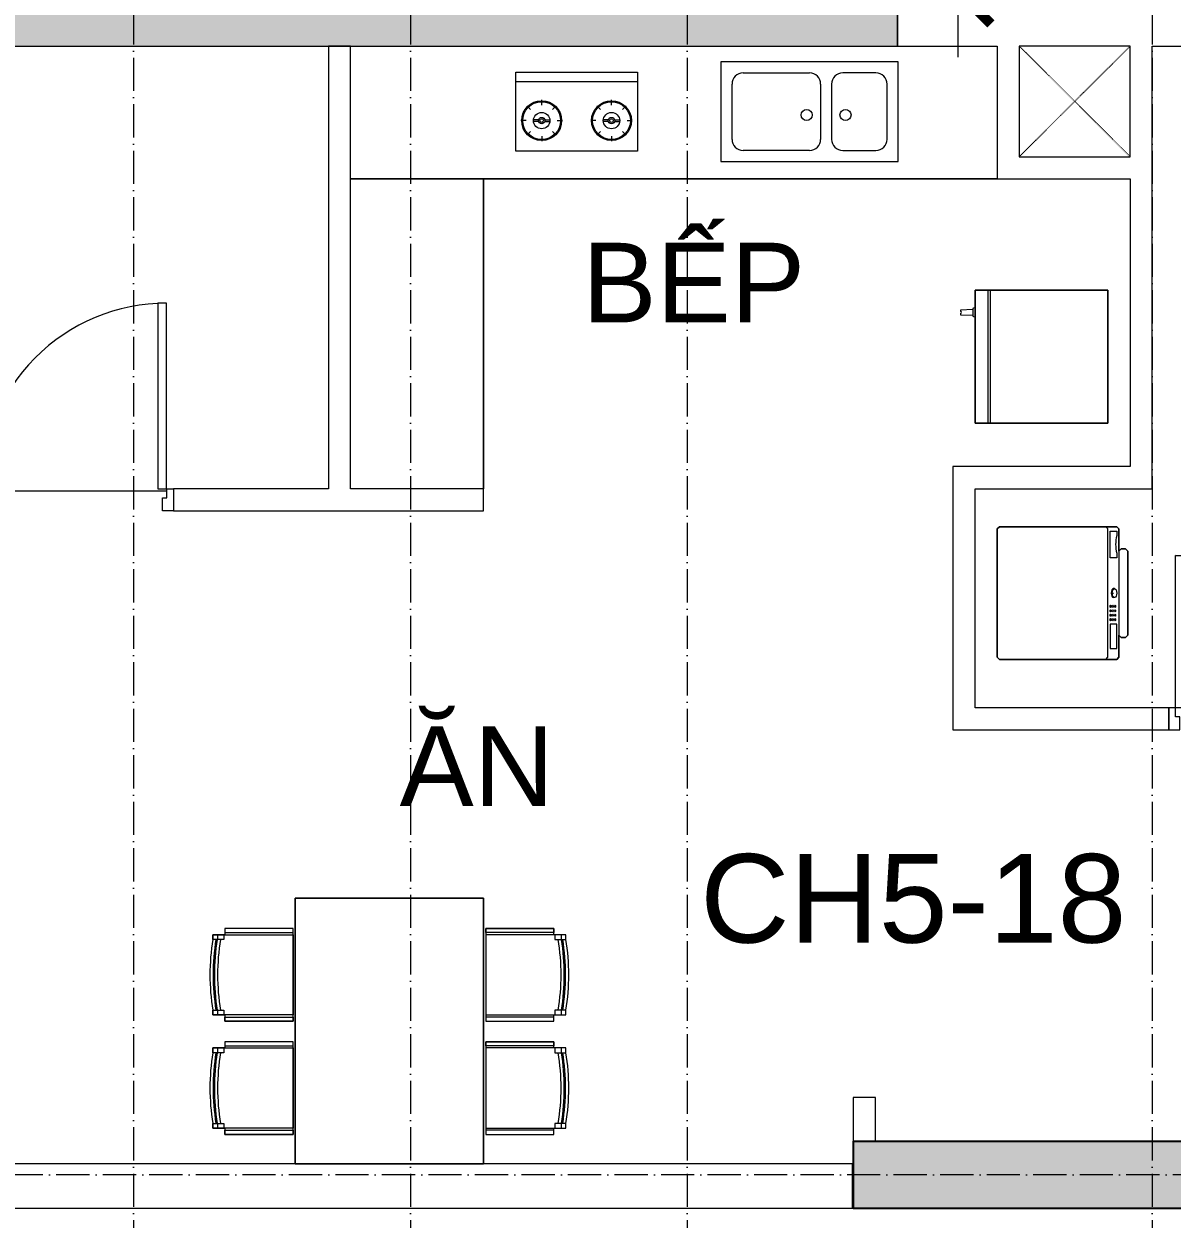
# Model space of a CAD drawing. Header units: millimetres. Extents: x -20144 to 122974, y -38328 to 48263.
# Drawn here: x 22955 to 28141, y 11250 to 16650 of the extents above; entities that cross this region are included whole.
import ezdxf

# ---------------------------------------------------------------- set-up
doc = ezdxf.new("R2010")
doc.units = ezdxf.units.MM
doc.linetypes.add('Dash', pattern=[6.35, 3.175, -3.175])
doc.linetypes.add('Grid Line', pattern=[4.2, 3, -0.6, 0, -0.6])
for name, color, linetype, lineweight in [('A-DETL-GENF', 31, 'Continuous', 5), ('A-DETL-GENF-HDLN', 161, 'Dash', 5), ('CHU', 181, 'Continuous', 5), ('CUA', 31, 'Continuous', 9), ('DIM', 1, 'Continuous', 5), ('NET CAT', 3, 'Continuous', 5), ('NET-CAT', 3, 'Continuous', 15), ('NET-THAY', 2, 'Continuous', 9), ('THIET BI', 44, 'Continuous', 5), ('TRUC', 225, 'Continuous', 5), ('X-COT HAM$0$LC.HA', 8, 'Continuous', 9)]:
    doc.layers.add(name, color=color, linetype=linetype, lineweight=lineweight)
doc.styles.add('Arial_4', font='arial_0.ttf', dxfattribs={"height": 360})
doc.styles.add('Arial_5', font='arial_0.ttf', dxfattribs={"height": 400})
doc.styles.add('TA1', font='arial_0.ttf')
doc.dimstyles.new('D_200_KTx2', dxfattribs={"dimtxt": 400, "dimasz": 300, "dimexe": 300, "dimexo": 300, "dimgap": 160, "dimtad": 1, "dimdec": 0, "dimzin": 9, "dimtxsty": 'TA1', "dimblk": 'ARCHTICK', "dimcen": 1, "dimdle": 300, "dimclrd": 256, "dimclre": 256, "dimclrt": 7, "dimadec": 0, "dimazin": 0, "dimtfac": 1, "dimtdec": 0, "dimtix": 1, "dimtmove": 1, "dimatfit": 3, "dimldrblk": 'ARCHTICK', "dimfxl": 0, "dimtolj": 1, "dimtzin": 0, "dimlwd": -1, "dimlwe": -1, "dimarcsym": 0})

# ---------------------------------------------------------------- blocks, each defined once
blk = doc.blocks.new('VACH THANG MAY - VACH THANG MAY-1083953-MẶT BẰNG TẦNG 5 ĐẾN TẦNG 22')
at = {"layer": 'NET CAT', "lineweight": 9}
for p, q in [((26900.5, 16549.9), (26900.5, 16799.9)), ((22750.5, 16549.9), (26900.5, 16549.9))]:
    blk.add_line(p, q, dxfattribs=at)
blk = doc.blocks.new('ALC1807-ASCENT PLAZA-KET CAU_rvt-1-MẶT BẰNG TẦNG 5 ĐẾN TẦNG 22')
at = {"layer": 'X-COT HAM$0$LC.HA'}
h = blk.add_hatch(color=256, dxfattribs=at)
h.dxf.hatch_style = 1
h.paths.add_polyline_path([(28700.5, 11299.9), (28700.5, 11599.9), (26700.5, 11599.9), (26700.5, 11299.9)])
at = {"ltscale": 1000}
blk.add_lwpolyline([(28700.5, 11299.9), (28700.5, 11599.9), (26700.5, 11599.9), (26700.5, 11299.9)], close=True, dxfattribs=at)
at = {"color": 250, "lineweight": 15}
blk.add_blockref('VACH THANG MAY - VACH THANG MAY-1083953-MẶT BẰNG TẦNG 5 ĐẾN TẦNG 22', (0, 0), dxfattribs=at)
blk = doc.blocks.new('CUA PHONG NGU - Type 1-1365695-MẶT BẰNG TẦNG 5 ĐẾN TẦNG 22')
at = {"layer": 'CUA', "lineweight": 5}
for p, q in [((-348.5, -52.3), (-348.5, 47.7)), ((-348.5, 47.7), (-298.5, 47.7)), ((-298.5, 47.7), (-298.5, -11.3)), ((501.5, 47.7), (551.5, 47.7)), ((501.5, -11.3), (501.5, 47.7)), ((551.5, 47.7), (551.5, -52.3)), ((-318.5, -52.3), (-348.5, -52.3)), ((-318.5, -11.3), (-318.5, -52.3)), ((-298.5, -11.3), (-318.5, -11.3)), ((521.5, -11.3), (501.5, -11.3)), ((521.5, -52.3), (521.5, -11.3)), ((551.5, -52.3), (521.5, -52.3))]:
    blk.add_line(p, q, dxfattribs=at)
at = {"layer": 'CUA'}
for p, q in [((-277.5, -52.3), (-317.5, -52.3)), ((-317.5, -52.3), (-317.5, -890.3)), ((-277.5, -890.3), (-277.5, -52.3)), ((-317.5, -890.3), (-277.5, -890.3))]:
    blk.add_line(p, q, dxfattribs=at)
at = {"layer": 'CUA', "lineweight": 5}
blk.add_arc((-317.5, -52.3), 838, 270, 0.5, dxfattribs=at)
blk = doc.blocks.new('CUA WC - Type 1-1365096-MẶT BẰNG TẦNG 5 ĐẾN TẦNG 22')
at = {"layer": 'CUA'}
for p, q in [((-242.5, 740.3), (-202.5, 740.3)), ((-242.5, 52.3), (-242.5, 740.3)), ((-202.5, 740.3), (-202.5, 52.3)), ((-202.5, 52.3), (-242.5, 52.3))]:
    blk.add_line(p, q, dxfattribs=at)
at = {"layer": 'CUA', "lineweight": 5}
for p, q in [((-243.5, 52.3), (-273.5, 52.3)), ((-273.5, 52.3), (-273.5, -47.7)), ((-243.5, 11.3), (-243.5, 52.3)), ((-223.5, 11.3), (-243.5, 11.3)), ((-223.5, -47.7), (-223.5, 11.3)), ((446.5, 11.3), (426.5, 11.3)), ((426.5, 11.3), (426.5, -47.7)), ((476.5, 52.3), (446.5, 52.3)), ((446.5, 52.3), (446.5, 11.3)), ((476.5, -47.7), (476.5, 52.3)), ((-273.5, -47.7), (-223.5, -47.7)), ((426.5, -47.7), (476.5, -47.7))]:
    blk.add_line(p, q, dxfattribs=at)
blk.add_arc((-242.5, 52.3), 688, 359.5, 90, dxfattribs=at)
blk = doc.blocks.new('X-MAY GIAT - X-MAY GIAT-1305597-MẶT BẰNG TẦNG 5 ĐẾN TẦNG 22')
at = {"layer": 'THIET BI'}
for p, q in [((-290, 0), (-300, -10)), ((-300, -10), (-290, 0)), ((290, 0), (-290, 0)), ((-290, 0), (290, 0)), ((300, -10), (290, 0)), ((290, 0), (300, -10)), ((-300, -10), (-300, -540)), ((-300, -540), (-300, -10)), ((300, -540), (300, -10)), ((300, -10), (300, -540)), ((-300, -490), (-290, -500)), ((-290, -500), (290, -500)), ((-250, -510), (-250, -540)), ((-140, -510), (-250, -510)), ((-140, -540), (-140, -510)), ((-20, -530), (-20, -525)), ((0, -520), (0, -525)), ((20, -530), (20, -525)), ((160, -510), (280, -510)), ((160, -540), (160, -510)), ((280, -510), (280, -540)), ((290, -500), (300, -490)), ((-300, -540), (-290, -550)), ((-290, -550), (-300, -540)), ((-290, -550), (-190, -550)), ((-190, -550), (-290, -550)), ((-250, -540), (-140, -540)), ((-190, -550), (-200, -560)), ((-200, -560), (-190, -550)), ((-200, -560), (-200, -580)), ((-200, -580), (-200, -560)), ((-200, -580), (-190, -590)), ((-190, -590), (-200, -580)), ((190, -550), (-190, -550)), ((-190, -590), (190, -590)), ((190, -590), (-190, -590)), ((180, -540), (160, -540)), ((200, -560), (190, -550)), ((190, -550), (290, -550)), ((190, -550), (200, -560)), ((290, -550), (190, -550)), ((190, -590), (200, -580)), ((200, -580), (190, -590)), ((200, -580), (200, -560)), ((200, -560), (200, -580)), ((280, -540), (260, -540)), ((290, -550), (300, -540)), ((300, -540), (290, -550))]:
    blk.add_line(p, q, dxfattribs=at)
blk.add_arc((220, -697.5), 162.5, 75.75, 104.25, dxfattribs=at)
for centre, major_axis in [((-120, -512.5), (5, 0)), ((-120, -522.5), (5, 0)), ((-120, -532.5), (5, 0)), ((-100, -512.5), (5, 0)), ((-100, -522.5), (5, 0)), ((-100, -532.5), (5, 0)), ((-80, -512.5), (5, 0)), ((-80, -522.5), (5, 0)), ((-80, -532.5), (5, 0)), ((-60, -512.5), (-5, 0)), ((-60, -522.5), (-5, 0)), ((-60, -532.5), (-5, 0)), ((0, -530), (-20, 0))]:
    blk.add_ellipse(centre, major_axis=major_axis, ratio=0.5, dxfattribs=at)
blk.add_ellipse((0, -525), major_axis=(-20, 0), ratio=0.5, start_param=3.141593, end_param=6.283185, dxfattribs=at)
blk = doc.blocks.new('X-BAN AN 4 GHE - X-BAN AN 4 GHE-1305595-MẶT BẰNG TẦNG 5 ĐẾN TẦNG 22')
at = {"layer": 'THIET BI'}
for p, q in [((187, 372.7), (165.2, 372.7)), ((165.2, 372.7), (165.2, 318.5)), ((165.2, 372.7), (165.2, 10)), ((187, 372.7), (165.2, 372.7)), ((165.2, 350.9), (187, 350.9)), ((187, 337.9), (187, 372.7)), ((187, 321.9), (187, 337.9)), ((527.9, 372.7), (506.1, 372.7)), ((506.1, 372.7), (506.1, 337.9)), ((527.9, 372.7), (506.1, 372.7)), ((506.1, 350.9), (527.9, 350.9)), ((506.1, 337.9), (506.1, 321.9)), ((527.9, 318.5), (527.9, 372.7)), ((527.9, 10), (527.9, 372.7)), ((698.6, 372.7), (676.8, 372.7)), ((676.8, 372.7), (676.8, 318.5)), ((676.8, 372.7), (676.8, 10)), ((698.6, 372.7), (676.8, 372.7)), ((676.8, 350.9), (698.6, 350.9)), ((698.6, 337.9), (698.6, 372.7)), ((698.6, 321.9), (698.6, 337.9)), ((1039.5, 372.7), (1017.7, 372.7)), ((1017.7, 372.7), (1017.7, 337.9)), ((1039.5, 372.7), (1017.7, 372.7)), ((1017.7, 350.9), (1039.5, 350.9)), ((1017.7, 337.9), (1017.7, 321.9)), ((1039.5, 318.5), (1039.5, 372.7)), ((1039.5, 10), (1039.5, 372.7)), ((165.2, 318.5), (136.9, 318.5)), ((136.9, 318.5), (136.9, 10)), ((136.9, 318.5), (155.8, 318.5)), ((136.9, 10), (136.9, 318.5)), ((155.8, 318.5), (155.8, 10)), ((165.2, 321.9), (187, 321.9)), ((506.1, 321.9), (527.9, 321.9)), ((556.2, 318.5), (527.9, 318.5)), ((537.3, 318.5), (537.3, 10)), ((556.2, 318.5), (537.3, 318.5)), ((556.2, 10), (556.2, 318.5)), ((556.2, 10), (556.2, 318.5)), ((648.5, 318.5), (648.5, 10)), ((676.8, 318.5), (648.5, 318.5)), ((648.5, 318.5), (667.4, 318.5)), ((648.5, 10), (648.5, 318.5)), ((667.4, 318.5), (667.4, 10)), ((676.8, 321.9), (698.6, 321.9)), ((1017.7, 321.9), (1039.5, 321.9)), ((1067.8, 318.5), (1039.5, 318.5)), ((1048.9, 318.5), (1048.9, 10)), ((1067.8, 318.5), (1048.9, 318.5)), ((1067.8, 10), (1067.8, 318.5)), ((1067.8, 10), (1067.8, 318.5)), ((1200, 0), (0, 0)), ((0, 0), (0, -850)), ((0, -850), (0, 0)), ((0, 0), (1200, 0)), ((136.9, 10), (556.2, 10)), ((155.8, 10), (136.9, 10)), ((165.2, 10), (527.9, 10)), ((537.3, 10), (556.2, 10)), ((648.5, 10), (1067.8, 10)), ((667.4, 10), (648.5, 10)), ((676.8, 10), (1039.5, 10)), ((1048.9, 10), (1067.8, 10)), ((1200, -850), (1200, 0)), ((1200, 0), (1200, -850)), ((0, -850), (1200, -850)), ((1200, -850), (0, -850)), ((556.2, -860), (136.9, -860)), ((136.9, -860), (136.9, -1168.5)), ((155.8, -860), (136.9, -860)), ((136.9, -860), (136.9, -1168.5)), ((155.8, -1168.5), (155.8, -860)), ((165.2, -860), (527.9, -860)), ((165.2, -1222.7), (165.2, -860)), ((527.9, -860), (527.9, -1222.7)), ((537.3, -860), (556.2, -860)), ((537.3, -1168.5), (537.3, -860)), ((556.2, -1168.5), (556.2, -860)), ((556.2, -860), (556.2, -1168.5)), ((1067.8, -860), (648.5, -860)), ((648.5, -860), (648.5, -1168.5)), ((667.4, -860), (648.5, -860)), ((648.5, -860), (648.5, -1168.5)), ((667.4, -1168.5), (667.4, -860)), ((676.8, -860), (1039.5, -860)), ((676.8, -1222.7), (676.8, -860)), ((1039.5, -860), (1039.5, -1222.7)), ((1048.9, -860), (1067.8, -860)), ((1048.9, -1168.5), (1048.9, -860)), ((1067.8, -1168.5), (1067.8, -860)), ((1067.8, -860), (1067.8, -1168.5)), ((136.9, -1168.5), (165.2, -1168.5)), ((136.9, -1168.5), (155.8, -1168.5)), ((165.2, -1168.5), (165.2, -1222.7)), ((165.2, -1171.9), (187, -1171.9)), ((187, -1171.9), (187, -1187.9)), ((187, -1187.9), (187, -1222.7)), ((506.1, -1171.9), (527.9, -1171.9)), ((506.1, -1187.9), (506.1, -1171.9)), ((506.1, -1222.7), (506.1, -1187.9)), ((527.9, -1222.7), (527.9, -1168.5)), ((527.9, -1168.5), (556.2, -1168.5)), ((556.2, -1168.5), (537.3, -1168.5)), ((648.5, -1168.5), (676.8, -1168.5)), ((648.5, -1168.5), (667.4, -1168.5)), ((676.8, -1168.5), (676.8, -1222.7)), ((676.8, -1171.9), (698.6, -1171.9)), ((698.6, -1171.9), (698.6, -1187.9)), ((698.6, -1187.9), (698.6, -1222.7)), ((1017.7, -1171.9), (1039.5, -1171.9)), ((1017.7, -1187.9), (1017.7, -1171.9)), ((1017.7, -1222.7), (1017.7, -1187.9)), ((1039.5, -1222.7), (1039.5, -1168.5)), ((1039.5, -1168.5), (1067.8, -1168.5)), ((1067.8, -1168.5), (1048.9, -1168.5)), ((165.2, -1200.9), (187, -1200.9)), ((165.2, -1222.7), (187, -1222.7)), ((187, -1222.7), (165.2, -1222.7)), ((506.1, -1200.9), (527.9, -1200.9)), ((506.1, -1222.7), (527.9, -1222.7)), ((527.9, -1222.7), (506.1, -1222.7)), ((676.8, -1200.9), (698.6, -1200.9)), ((676.8, -1222.7), (698.6, -1222.7)), ((698.6, -1222.7), (676.8, -1222.7)), ((1017.7, -1200.9), (1039.5, -1200.9)), ((1017.7, -1222.7), (1039.5, -1222.7)), ((1039.5, -1222.7), (1017.7, -1222.7))]:
    blk.add_line(p, q, dxfattribs=at)
for centre, radius, start, end in [((346.5, -628.1), 1013.4, 80.9407, 99.0593), ((346.5, -628.1), 1013.4, 80.9407, 99.0593), ((858.1, -628.1), 1013.4, 80.9407, 99.0593), ((858.1, -628.1), 1013.4, 80.9407, 99.0593), ((346.5, -628.1), 998.9, 80.808, 99.192), ((346.5, -648.2), 1013.4, 80.9407, 99.0593), ((346.5, -648.2), 998.9, 80.808, 99.192), ((858.1, -628.1), 998.9, 80.808, 99.192), ((858.1, -648.2), 1013.4, 80.9407, 99.0593), ((858.1, -648.2), 998.9, 80.808, 99.192), ((346.5, -201.8), 998.9, 260.808, 279.192), ((858.1, -201.8), 998.9, 260.808, 279.192), ((346.5, -201.8), 1013.4, 260.9407, 279.0593), ((346.5, -221.9), 998.9, 260.808, 279.192), ((346.5, -221.9), 1013.4, 260.9407, 279.0593), ((346.5, -221.9), 1013.4, 260.9407, 279.0593), ((858.1, -201.8), 1013.4, 260.9407, 279.0593), ((858.1, -221.9), 998.9, 260.808, 279.192), ((858.1, -221.9), 1013.4, 260.9407, 279.0593), ((858.1, -221.9), 1013.4, 260.9407, 279.0593)]:
    blk.add_arc(centre, radius, start, end, dxfattribs=at)
blk = doc.blocks.new('X-TU LANH - X-TU LANH-1305599-MẶT BẰNG TẦNG 5 ĐẾN TẦNG 22')
at = {"layer": 'THIET BI'}
for p, q in [((300, 0), (-300, 0)), ((-300, 0), (-300, -600)), ((-300, -600), (-300, 0)), ((-300, 0), (300, 0)), ((300, -600), (300, 0)), ((300, 0), (300, -600)), ((300, -530), (-300, -530)), ((300, -540), (-300, -540)), ((-300, -600), (300, -600)), ((300, -600), (-300, -600)), ((-222.5, -600), (-217.5, -610)), ((-217.5, -610), (-182.5, -610)), ((-212.5, -610), (-210.5, -665)), ((-189.5, -665), (-187.5, -610)), ((-182.5, -610), (-177.5, -600)), ((-210.5, -665), (-205.2, -665)), ((-194.8, -665), (-189.5, -665))]:
    blk.add_line(p, q, dxfattribs=at)
blk.add_arc((-200, -667.2), 5.66, 22.4018, 157.5982, dxfattribs=at)
blk = doc.blocks.new('X-BEP - X-BEP-1384093-MẶT BẰNG TẦNG 5 ĐẾN TẦNG 22')
at = {"layer": 'THIET BI'}
for p, q in [((1672.6, -71.5), (1672.6, -521.5)), ((2472.6, -71.5), (1672.6, -71.5)), ((2472.6, -521.5), (2472.6, -71.5)), ((746.1, -117.4), (1295.1, -117.4)), ((746.1, -475.7), (746.1, -117.4)), ((1295.1, -117.4), (1295.1, -475.7)), ((1772.6, -121.5), (2072.6, -121.5)), ((2372.6, -121.5), (2222.6, -121.5)), ((1295.1, -162.4), (746.1, -162.4)), ((1722.6, -421.5), (1722.6, -171.5)), ((2122.6, -171.5), (2122.6, -421.5)), ((2172.6, -171.5), (2172.6, -421.5)), ((2422.6, -421.5), (2422.6, -171.5)), ((862.9, -266.8), (862.9, -243.3)), ((1178.3, -266.8), (1178.3, -243.3)), ((813.2, -287.3), (796.7, -270.7)), ((912.5, -287.3), (929, -270.7)), ((1128.7, -287.3), (1112.1, -270.7)), ((1227.9, -287.3), (1244.5, -270.7)), ((792.7, -336.9), (769.3, -336.9)), ((848.7, -332.9), (826.2, -332.9)), ((848.7, -341), (826.2, -341)), ((877, -332.9), (899.5, -332.9)), ((877, -341), (899.5, -341)), ((933, -336.9), (956.5, -336.9)), ((1108.1, -336.9), (1084.7, -336.9)), ((1164.2, -332.9), (1141.7, -332.9)), ((1164.2, -341), (1141.7, -341)), ((1192.4, -332.9), (1215, -332.9)), ((1192.4, -341), (1215, -341)), ((1248.5, -336.9), (1271.9, -336.9)), ((813.2, -386.6), (796.7, -403.1)), ((862.9, -407.1), (862.9, -430.5)), ((912.5, -386.6), (929, -403.1)), ((1128.7, -386.6), (1112.1, -403.1)), ((1178.3, -407.1), (1178.3, -430.5)), ((1227.9, -386.6), (1244.5, -403.1)), ((1295.1, -475.7), (746.1, -475.7)), ((2072.6, -471.5), (1772.6, -471.5)), ((2222.6, -471.5), (2372.6, -471.5)), ((1672.6, -521.5), (2472.6, -521.5)), ((0.1, -600), (2920.1, -600)), ((2920.1, -600), (0.1, -600))]:
    blk.add_line(p, q, dxfattribs=at)
for centre, radius in [((862.9, -336.9), 90), ((862.9, -336.9), 85.5), ((1178.3, -336.9), 90), ((1178.3, -336.9), 85.5), ((862.9, -336.9), 36.9), ((862.9, -336.9), 14.7), ((1178.3, -336.9), 36.9), ((1178.3, -336.9), 14.7), ((2060.1, -311.5), 25), ((2235.1, -311.5), 25), ((862.9, -336.9), 8.24), ((1178.3, -336.9), 8.24)]:
    blk.add_circle(centre, radius, dxfattribs=at)
for centre, start, end in [((1772.6, -171.5), 90, 180), ((2072.6, -171.5), 360, 90), ((2222.6, -171.5), 90, 180), ((2372.6, -171.5), 0, 90), ((1772.6, -421.5), 180, 270), ((2072.6, -421.5), 270, 0), ((2222.6, -421.5), 180, 270), ((2372.6, -421.5), 270, 0)]:
    blk.add_arc(centre, 50, start, end, dxfattribs=at)
blk = doc.blocks.new('X-BEP - X-BEP-1384094-MẶT BẰNG TẦNG 5 ĐẾN TẦNG 22')
at = {"layer": 'THIET BI'}
for p, q in [((1400, -600), (1400, -0.1)), ((1400, -0.1), (1400, -600)), ((0, -600), (1400, -600)), ((1400, -600), (0, -600))]:
    blk.add_line(p, q, dxfattribs=at)
blk = doc.blocks.new('Family2 - Family1-1891632-MẶT BẰNG TẦNG 5 ĐẾN TẦNG 22')
at = {"layer": 'A-DETL-GENF'}
for p, q in [((500, 500), (0, 500)), ((0, 500), (0, 0)), ((500, 0), (500, 500)), ((0, 0), (500, 0))]:
    blk.add_line(p, q, dxfattribs=at)
at = {"layer": 'A-DETL-GENF-HDLN'}
for p, q in [((0, 500), (500, 0.8)), ((0, 0), (500, 499.2))]:
    blk.add_line(p, q, dxfattribs=at)
blk = doc.blocks.new('A$C52CD303B')
at = {"layer": 'NET-CAT'}
h = blk.add_hatch(color=256, dxfattribs=at)
h.dxf.hatch_style = 1
h.paths.add_polyline_path([(5450, 10650), (5200, 10650), (5200, 9650), (5450, 9650)], flags=17)
h.paths.add_polyline_path([(5450, 12850), (5200, 12850), (5200, 11850), (5450, 11850)], flags=17)
h.paths.add_polyline_path([(5450, 8450), (5200, 8450), (5200, 7450), (5450, 7450)], flags=17)
h.paths.add_polyline_path([(5450, 6250), (5200, 6250), (5200, 5800), (3000, 5800), (3000, 14500), (5200, 14500), (5200, 14050), (5450, 14050), (5450, 14750), (2750, 14750), (2750, 7850), (2350, 7850), (2350, 7600), (2750, 7600), (2750, 5800), (950, 5800), (950, 7600), (1350, 7600), (1350, 7850), (700, 7850), (700, 5800), (0, 5800), (0, 0), (4150, 0), (4150, 250), (250, 250), (250, 2750), (5450, 2750), (5450, 3000), (3300, 3000), (3300, 3875), (3050, 3875), (3050, 3000), (250, 3000), (250, 5550), (3050, 5550), (3050, 5075), (3300, 5075), (3300, 5550), (5450, 5550)])
blk.add_lwpolyline([(0, 5800), (0, 0), (4150, 0), (4150, 250), (250, 250), (250, 2750), (5450, 2750), (5450, 3000), (3300, 3000), (3300, 3875), (3050, 3875), (3050, 3000), (250, 3000), (250, 5550), (3050, 5550), (3050, 5075), (3300, 5075), (3300, 5550), (5450, 5550), (5450, 6250)], dxfattribs=at)
blk = doc.blocks.new('ALC1807-ASCENT PLAZA-KET CAU 1_rvt-1-MẶT BẰNG TẦNG 5 ĐẾN TẦNG 22')
blk.add_blockref('A$C52CD303B', (22750.5, 16549.9))
blk = doc.blocks.new('_ArchTick')
at = {"color": 0, "const_width": 0.15}
blk.add_lwpolyline([(-0.5, -0.5), (0.5, 0.5)], dxfattribs=at)
blk = doc.blocks.new('*D743')
at = {"layer": 'Defpoints', "color": 0, "transparency": 16777216}
for p in [(26200.5, 17999.9), (26200.5, 16799.9), (27172.3, 16799.9)]:
    blk.add_point(p, dxfattribs=at)
at = {"layer": 'DIM', "transparency": 16777216}
for p, q in [((27172.3, 17999.9), (27172.3, 18299.9)), ((26500.5, 17999.9), (27472.3, 17999.9)), ((27172.3, 17999.9), (27172.3, 16799.9)), ((26500.5, 16799.9), (27472.3, 16799.9)), ((27172.3, 16799.9), (27172.3, 16499.9))]:
    blk.add_line(p, q, dxfattribs=at)
at = {"layer": 'DIM', "transparency": 16777216, "xscale": 300, "yscale": 300, "zscale": 300}
for p, rotation in [((27172.3, 17999.9), 270), ((27172.3, 16799.9), 90)]:
    blk.add_blockref('_ArchTick', p, dxfattribs=dict(at, rotation=rotation))
at = {"layer": 'DIM', "color": 7, "transparency": 16777216, "insert": (26808.1, 17399.9), "char_height": 400, "attachment_point": 5, "rotation": 90, "style": 'TA1'}
blk.add_mtext('\\A1;1200', dxfattribs=at)

msp = doc.modelspace()

# ---------------------------------------------------------------- linework, layer by layer
at = {"layer": 'NET-CAT'}
for p, q in [((26900.5, 16749.9), (26900.5, 16549.9)), ((24330.5, 16549.9), (24330.5, 14549.9)), ((24430.5, 16549.9), (24330.5, 16549.9)), ((24430.5, 14549.9), (24430.5, 16549.9)), ((26900.5, 16549.9), (27350.5, 16549.9)), ((27350.5, 16549.9), (27350.5, 15949.9)), ((28050.5, 14549.9), (28050.5, 16549.9)), ((28050.5, 16549.9), (29500.5, 16549.9)), ((27350.5, 15949.9), (27950.5, 15949.9)), ((27950.5, 15949.9), (27950.5, 14649.9)), ((27950.5, 14649.9), (27150.5, 14649.9)), ((27150.5, 14649.9), (27150.5, 13459.9)), ((24330.5, 14549.9), (23630.5, 14549.9)), ((23630.5, 14549.9), (23630.5, 14449.9)), ((25030.4, 14549.9), (24430.5, 14549.9)), ((25030.4, 14449.9), (25030.4, 14549.9)), ((27250.5, 14549.9), (28050.5, 14549.9)), ((27250.5, 13559.9), (27250.5, 14549.9)), ((23630.5, 14449.9), (25030.4, 14449.9)), ((28125.5, 13559.9), (27250.5, 13559.9)), ((28125.5, 13459.9), (28125.5, 13559.9)), ((27150.5, 13459.9), (28125.5, 13459.9)), ((26800.5, 11799.9), (26700.5, 11799.9)), ((26700.5, 11799.9), (26700.5, 11599.9)), ((26800.5, 11599.9), (26800.5, 11799.9)), ((26697.1, 11499.9), (20900.5, 11499.9)), ((26697.1, 11299.9), (26697.1, 11499.9)), ((20900.5, 11299.9), (26697.1, 11299.9))]:
    msp.add_line(p, q, dxfattribs=at)
at = {"layer": 'NET-THAY'}
for p, q in [((22760.5, 14539.9), (23600.5, 14539.9)), ((26697.1, 11479.9), (26700.5, 11479.9)), ((26700.5, 11299.9), (26697.1, 11299.9))]:
    msp.add_line(p, q, dxfattribs=at)
at = {"layer": 'TRUC', "linetype": 'Grid Line', "ltscale": 50}
for p, q in [((23450.5, 43599.9), (23450.5, -4500.1)), ((24700.5, 43599.9), (24700.5, -7167.6)), ((25950.5, 43599.9), (25950.5, -4500.1)), ((28050.5, 43599.9), (28050.5, -7167.6)), ((43000.5, 11449.9), (-12092.4, 11449.9))]:
    msp.add_line(p, q, dxfattribs=at)

# ---------------------------------------------------------------- block references
at = {"lineweight": 5}
for name in ['ALC1807-ASCENT PLAZA-KET CAU_rvt-1-MẶT BẰNG TẦNG 5 ĐẾN TẦNG 22', 'ALC1807-ASCENT PLAZA-KET CAU 1_rvt-1-MẶT BẰNG TẦNG 5 ĐẾN TẦNG 22']:
    msp.add_blockref(name, (0, 0), dxfattribs=at)
at = {"layer": 'A-DETL-GENF'}
msp.add_blockref('Family2 - Family1-1891632-MẶT BẰNG TẦNG 5 ĐẾN TẦNG 22', (27450.5, 16049.9), dxfattribs=at)
at = {"layer": 'CUA', "rotation": 180}
msp.add_blockref('CUA PHONG NGU - Type 1-1365695-MẶT BẰNG TẦNG 5 ĐẾN TẦNG 22', (23282, 14497.7), dxfattribs=at)
at = {"layer": 'CUA'}
msp.add_blockref('CUA WC - Type 1-1365096-MẶT BẰNG TẦNG 5 ĐẾN TẦNG 22', (28399.1, 13507.7), dxfattribs=at)
at = {"layer": 'THIET BI'}
msp.add_blockref('X-BEP - X-BEP-1384093-MẶT BẰNG TẦNG 5 ĐẾN TẦNG 22', (24430.4, 16549.9), dxfattribs=at)
for name, p, rotation in [('X-BEP - X-BEP-1384094-MẶT BẰNG TẦNG 5 ĐẾN TẦNG 22', (24430.4, 14549.9), 90), ('X-TU LANH - X-TU LANH-1305599-MẶT BẰNG TẦNG 5 ĐẾN TẦNG 22', (27850.4, 15146.7), 269.9999999999997), ('X-MAY GIAT - X-MAY GIAT-1305597-MẶT BẰNG TẦNG 5 ĐẾN TẦNG 22', (27350.6, 14078.3), 89.99999999999987), ('X-BAN AN 4 GHE - X-BAN AN 4 GHE-1305595-MẶT BẰNG TẦNG 5 ĐẾN TẦNG 22', (25030.4, 12700), 269.9999999999997)]:
    msp.add_blockref(name, p, dxfattribs=dict(at, rotation=rotation))

# ---------------------------------------------------------------- texts
at = {"layer": 'CHU', "color": 7, "attachment_point": 3, "line_spacing_factor": 0.936439}
for s, insert, char_height, width, style in [('\\pt2540.0016,5079.9996,7620.0012,10159.9992,12700.0008,15239.9988,17780.0004,20319.9984,22860,25400.0016,27939.9996,30480.0012,33019.9992,35560.0008,38099.9988,40640.0004,43179.9984,45720,48260.0016,50799.9996,53340.0012,55879.9992,58420.0008,60959.9988,63500.0004,66039.9984,68580,71120.0016,73659.9996,76200.0012,78739.9992,81280.0008;BẾP', (26483.1, 15661.1), 360, 1001.92, 'Arial_4'), ('\\pt2540.0016,5079.9996,7620.0012,10159.9992,12700.0008,15239.9988,17780.0004,20319.9984,22860,25400.0016,27939.9996,30480.0012,33019.9992,35560.0008,38099.9988,40640.0004,43179.9984,45720,48260.0016,50799.9996,53340.0012,55879.9992,58420.0008,60959.9988,63500.0004,66039.9984,68580,71120.0016,73659.9996,76200.0012,78739.9992,81280.0008;ĂN', (25349.8, 13475.6), 360, 694.88, 'Arial_4'), ('\\pt2540,5080,7620,10160,12700,15240,17780,20320,22860,25400,27940,30480,33020,35560,38100,40640,43180,45720,48260,50800,53340,55880,58420,60960,63500,66040,68580,71120,73660,76200,78740,81280;CH5-18', (27934.3, 12899.2), 400, 1977.58, 'Arial_5')]:
    msp.add_mtext(s, dxfattribs=dict(at, insert=insert, char_height=char_height, width=width, style=style))

# ---------------------------------------------------------------- dimensions: what is measured, and where the dimension line sits
at = {"layer": 'DIM'}
dim = msp.add_linear_dim(base=(27172.3, 16799.9), p1=(26200.5, 17999.9), p2=(26200.5, 16799.9), angle=90, dimstyle='D_200_KTx2', dxfattribs=at)
dim.commit()
dim.dimension.update_dxf_attribs({"geometry": '*D743', "text_midpoint": (26808.1, 17399.9)})

doc.saveas('drawing.dxf')
